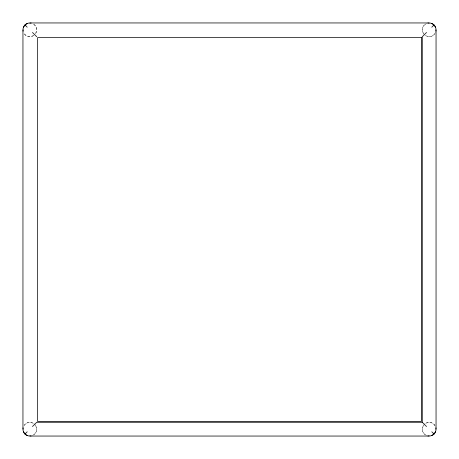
<?xml version="1.0" encoding="UTF-8"?>
<svg xmlns="http://www.w3.org/2000/svg" width="459" height="459" viewBox="0 0 459 459"><rect width="100%" height="100%" fill="white"/><g stroke="black" fill="none" stroke-linecap="round" stroke-linejoin="round"><path stroke-width="0.34" stroke-dasharray="2.29 1.72" d="M35.452 33.587C37.661 30.742 36.714 26.002 33.587 24.218M24.218 425.413C26.002 422.286 30.742 421.339 33.587 423.548M423.548 425.413C420.978 428.735 422.75 433.95 426.531 435.528A6.885 6.885 0 0 1 424.294 424.294A6.885 6.885 0 0 1 435.528 426.531C433.95 422.75 428.735 420.978 425.413 423.548M33.587 35.452C30.742 37.661 26.002 36.714 24.218 33.587M425.413 24.218C422.286 26.002 421.339 30.742 423.548 33.587M425.413 35.452C428.735 38.022 433.95 36.25 435.528 32.469A6.885 6.885 0 0 1 425.338 35.561M35.452 425.413C38.022 428.735 36.25 433.95 32.469 435.528A6.885 6.885 0 0 0 35.159 424.799A6.885 6.885 0 0 0 24.109 425.338M33.662 24.109A6.885 6.885 0 0 1 34.706 34.706M33.662 35.561A6.885 6.885 0 0 1 24.109 33.662M424.294 34.706A6.885 6.885 0 0 1 426.531 23.472"/><path stroke-width="0.69" d="M23.472 27.201L24.964 24.964L27.201 23.472M431.799 435.528L434.036 434.036L435.528 431.799M23.472 431.799L24.964 434.036L27.201 431.799M32.469 426.531L36.72 422.28L422.28 422.28L426.531 426.531M426.531 32.469L422.28 36.72L422.28 422.28M431.799 27.201L434.036 24.964L435.528 27.201M29.835 22.95L429.165 22.95M29.835 436.05L429.165 436.05M431.799 23.472L434.036 24.964M24.964 434.036L27.201 435.528M24.964 24.964L27.201 27.201M32.469 32.469L36.72 36.72M431.799 431.799L434.036 434.036M436.05 29.835L436.05 429.165M22.95 29.835L22.95 429.165M31.178 435.918A6.885 6.885 0 0 1 23.082 427.822M435.918 427.822A6.885 6.885 0 0 1 427.822 435.918M23.082 31.178A6.885 6.885 0 0 1 31.178 23.082M427.822 23.082A6.885 6.885 0 0 1 435.918 31.178M421.419 37.581L37.581 37.581L37.581 421.419L421.419 421.419L421.419 37.581"/></g></svg>
